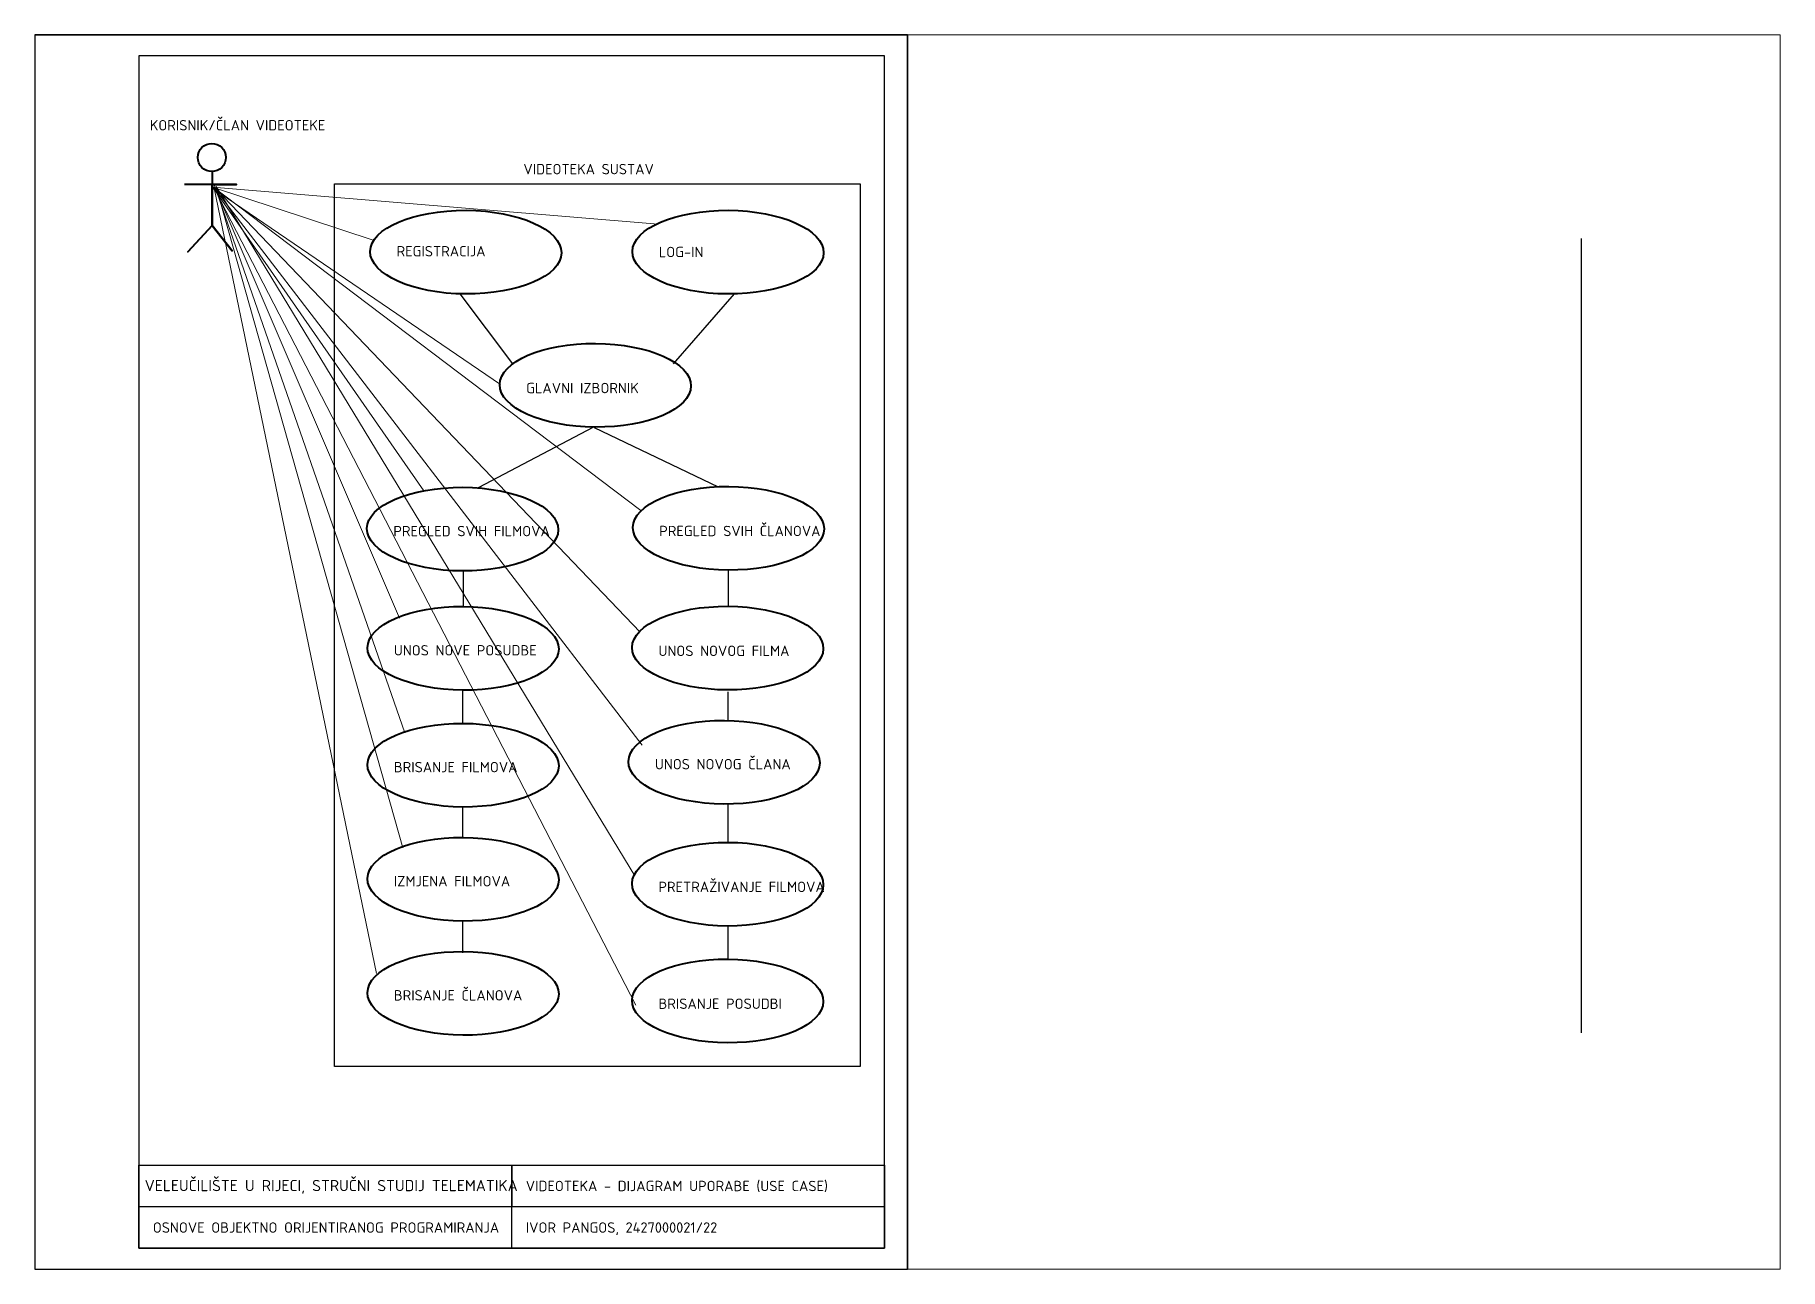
# Paper-space layout '3.1 Sut' of a CAD drawing. Header units: millimetres. Extents: x 0 to 4200, y 0 to 2970.
# The model-space entities are those that its viewports show. They can reach past a viewport. Long polylines and large blocks are cut down to what shows.
import ezdxf

# ---------------------------------------------------------------- set-up
doc = ezdxf.new("R2010")
doc.units = ezdxf.units.MM
doc.header["$LTSCALE"] = 30
for name, color, linetype, lineweight in [('__DIJAGRAM_USE_CASE', 20, 'Continuous', 40), ('__VEZE', 250, 'Continuous', 30), ('__VEZE_tanko', 170, 'Continuous', 15)]:
    doc.layers.add(name, color=color, linetype=linetype, lineweight=lineweight)
for name, color, linetype in [('OKVIR', 7, 'Continuous'), ('OKVIR_unut-iRC', 7, 'Continuous'), ('OKVIR_unutarnji', 8, 'Continuous'), ('Pecat', 8, 'Continuous')]:
    doc.layers.add(name, color=color, linetype=linetype)
doc.layers.add('Vport', color=6, linetype='Continuous', plot=False)
doc.styles.add('PECAT2', font='isocpeur.ttf')

# ---------------------------------------------------------------- blocks, each defined once
blk = doc.blocks.new('okvir 42x29.7')
for p, q in [((0, 2970), (2100, 2970)), ((2100, 2970), (2100, 0))]:
    blk.add_line(p, q)
at = {"color": 253}
for p, q in [((1147.5, 50), (1147.5, 250)), ((1147.5, 250), (1147.5, 150)), ((2045, 150), (250, 150))]:
    blk.add_line(p, q, dxfattribs=at)
at = {"color": 0}
blk.add_lwpolyline([(0, 0), (2100, 0), (2100, 2970), (0, 2970)], close=True, dxfattribs=at)
blk.add_lwpolyline([(250, 50), (250, 250), (2045, 250), (2045, 50), (250, 50)])
at = {"layer": 'OKVIR_unut-iRC', "color": 0}
blk.add_line((250, 50), (250, 110), dxfattribs=at)
at = {"layer": 'OKVIR_unutarnji'}
blk.add_lwpolyline([(250, 50), (2045, 50), (2045, 2920), (250, 2920)], close=True, dxfattribs=at)

msp = doc.modelspace()

# ---------------------------------------------------------------- linework, layer by layer
at = {"layer": '__DIJAGRAM_USE_CASE'}
msp.add_lwpolyline([(426.9, -1358.8), (426.9, -1489), (475, -1549.4), (426.9, -1489), (368.1, -1552.3), (426.9, -1489), (426.9, -1390), (484.9, -1390), (360.2, -1390)], dxfattribs=at)
msp.add_circle((425.8, -1325), 33.8, dxfattribs=at)
for centre in [(1037, -1552.8), (1668.1, -1552.8), (1348.8, -1873.2), (1029.3, -2219.4), (1669.2, -2217.2), (1030.5, -2506.2), (1667.2, -2505.7), (1030.5, -2787.4), (1658.7, -2780.3), (1030.5, -3061.9), (1667.2, -3073.7), (1030.5, -3336.5), (1667.2, -3354.8)]:
    msp.add_ellipse(centre, major_axis=(-230.1, 1.6), ratio=0.437493, dxfattribs=at)
at = {"layer": '__VEZE'}
for p, q in [((3720.9, -1520.1), (3720.9, -3431.2)), ((1022.5, -1653.2), (1149.5, -1821.8)), ((1682.9, -1653.4), (1536.1, -1821.7)), ((1344.5, -1973.6), (1066.5, -2120.3)), ((1346.3, -1974.9), (1644.6, -2117.6)), ((1030.3, -2320), (1030.7, -2406.8)), ((1668.8, -2316.6), (1668.4, -2405.6)), ((1029, -2606.9), (1029, -2686.7)), ((1667.8, -2610.5), (1667.8, -2677.4)), ((1667.8, -2677.4), (1667.8, -2679.8)), ((1029, -2888), (1029, -2964)), ((1667.8, -2881.1), (1667.8, -2973)), ((1029, -3162.6), (1029, -3238.6)), ((1667.8, -3174.3), (1667.8, -3255.7))]:
    msp.add_line(p, q, dxfattribs=at)
at = {"layer": '__VEZE_tanko'}
for p, q in [((427.6, -1394.6), (1458.5, -2174.3)), ((427.6, -1396.8), (813.9, -1524.1)), ((427.6, -1396.8), (1500.1, -1485.3)), ((427.6, -1398.9), (1120.3, -1871.5)), ((429.8, -1398.9), (936.4, -2126.8)), ((431.6, -1399), (822.1, -3288.9)), ((432, -1392.5), (889.9, -2709.6)), ((434.1, -1398.9), (877.7, -2433.8)), ((434.1, -1401.1), (1461.3, -2739)), ((434.1, -1403.3), (1446.2, -3364.8)), ((436.3, -1394.6), (1444, -3054)), ((436.3, -1396.8), (885.4, -2986.5)), ((436.3, -1401.1), (1456.9, -2467.1))]:
    msp.add_line(p, q, dxfattribs=at)
at = {"layer": 'OKVIR'}
msp.add_lwpolyline([(720.7, -1388.3), (1985.7, -1388.3), (1985.7, -3512.5), (720.7, -3512.5)], close=True, dxfattribs=at)

# ---------------------------------------------------------------- block references
msp.add_blockref('okvir 42x29.7', (0, -4000), dxfattribs=at)

# ---------------------------------------------------------------- texts
at = {"layer": 'Pecat', "color": 7, "style": 'PECAT2'}
for s, height, p in [('KORISNIK/ČLAN VIDEOTEKE', 25, (276.4, -1259.9)), ('VIDEOTEKA SUSTAV', 25, (1175.6, -1365.5)), ('REGISTRACIJA', 25, (870.4, -1563)), ('LOG-IN', 25, (1501.4, -1564.9)), ('GLAVNI IZBORNIK', 25, (1182.1, -1892.3)), ('PREGLED SVIH FILMOVA', 25, (862.7, -2236.5)), ('PREGLED SVIH ČLANOVA', 25, (1502.5, -2236.3)), ('UNOS NOVE POSUDBE', 25, (863.8, -2523.4)), ('UNOS NOVOG FILMA', 25, (1500.6, -2524.7)), ('UNOS NOVOG ČLANA', 25, (1492.1, -2797.4)), ('BRISANJE FILMOVA', 25, (863.8, -2804.5)), ('IZMJENA FILMOVA', 25, (863.8, -3079.1)), ('PRETRAŽIVANJE FILMOVA', 25, (1500.6, -3092.7)), ('BRISANJE ČLANOVA', 25, (863.8, -3353.7)), ('BRISANJE POSUDBI', 25, (1500.6, -3373.9)), ('VELEUČILIŠTE U RIJECI, STRUČNI STUDIJ TELEMATIKA', 27, (264.2, -3812.5)), ('VIDEOTEKA - DIJAGRAM UPORABE (USE CASE)', 25, (1181.3, -3812.5)), ('OSNOVE OBJEKTNO ORIJENTIRANOG PROGRAMIRANJA', 25, (283.8, -3912.5)), ('IVOR PANGOS, 2427000021/22', 25, (1181.3, -3912.5))]:
    msp.add_text(s, height=height, dxfattribs=at).set_placement(p)

psp = doc.layouts.new('3.1 Sut')

# ---------------------------------------------------------------- viewports
at = {"layer": 'Vport'}
psp.add_viewport(center=(2100, 1485), size=(4200, 2970), view_center_point=(2100, -2515), view_height=2970, dxfattribs=at)

doc.saveas('drawing.dxf')
